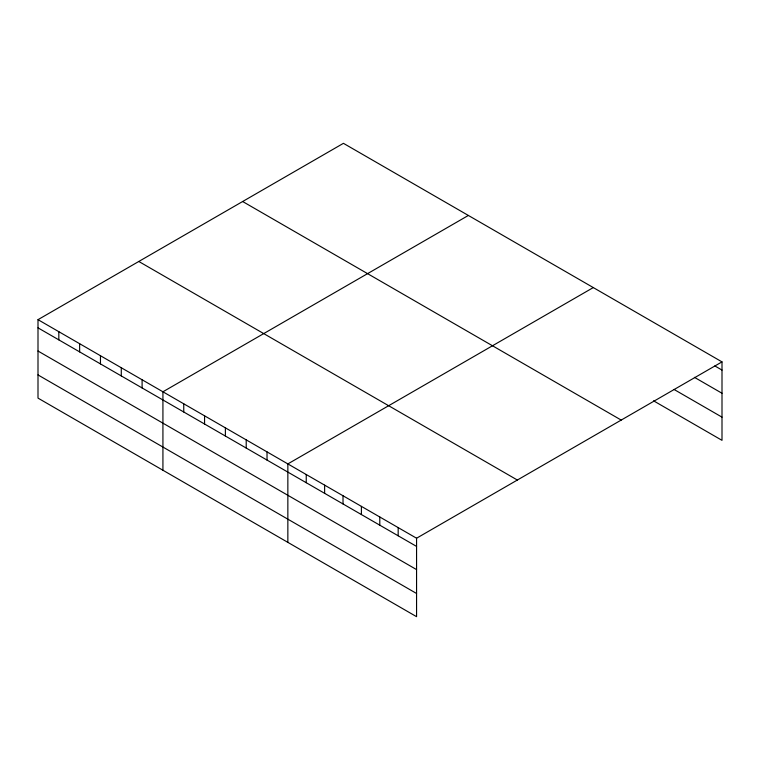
<?xml version="1.0" encoding="UTF-8"?>
<svg xmlns="http://www.w3.org/2000/svg" width="760" height="760" viewBox="0 0 760 760"><rect width="100%" height="100%" fill="white"/><g stroke="black" fill="none" stroke-linecap="round" stroke-linejoin="round"><path stroke-width="1.14" d="M416.565 569.601L416.565 538.222L38 319.666L38 398.116L416.565 616.673L416.565 569.601L38 351.034M653.562 400.824L722 440.334L722 361.883L343.434 143.327L38 319.666M468.359 215.45L162.925 391.79L162.925 470.24M593.284 287.574L287.85 463.913L287.85 542.364M416.565 538.222L722 361.883M714.846 365.94L722 370.063M694.422 377.33L722 393.252M673.987 389.424L722 417.145M242.639 201.514L621.205 420.08M138.795 261.469L517.361 480.035M38 327.845L416.565 546.411M38 374.927L416.565 593.484M398.173 527.611L398.173 535.79M379.791 516.99L379.791 525.179M361.399 506.378L361.399 514.558M343.016 495.767L343.016 503.947M324.624 485.146L324.624 493.325M306.242 474.534L306.242 482.714M267.026 451.896L267.026 460.075M246.212 439.869L246.212 448.058M225.387 427.851L225.387 436.031M204.564 415.834L204.564 424.013M183.749 403.807L183.749 411.996M142.101 379.772L142.101 387.952M121.286 367.745L121.286 375.924M100.462 355.727L100.462 363.907M79.638 343.71L79.638 351.889M58.824 331.683L58.824 339.863"/></g></svg>
